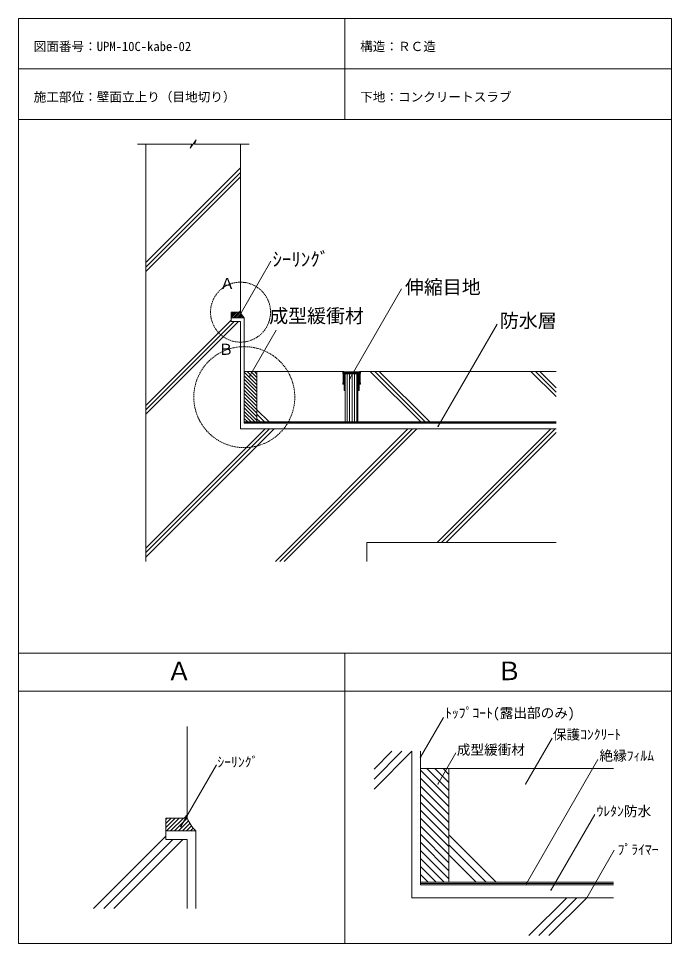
# Model space of a CAD drawing. Units: millimetres, scale not verified. Extents: x -517 to 518, y -673 to 792.
import ezdxf
from ezdxf.enums import TextEntityAlignment as Align

# ---------------------------------------------------------------- set-up
doc = ezdxf.new("R2010")
doc.units = ezdxf.units.MM
doc.header["$PDMODE"] = 32
doc.header["$PDSIZE"] = 0.8
doc.linetypes.add('DASHED2', pattern=[3, 2, -1])
doc.layers.add('0-0', color=7, linetype='Continuous', lineweight=13)
doc.styles.add('ＭＳ ゴシック', font='')
doc.styles.get('ＭＳ ゴシック').set_extended_font_data('MS Gothic')

msp = doc.modelspace()

# ---------------------------------------------------------------- linework, layer by layer
at = {"layer": '0-0'}
for p, q in [((-516.864, 792.357), (-516.864, -673.469)), ((-516.864, 792.357), (517.853, 792.357)), ((0.494, 792.357), (0.494, 632.357)), ((517.853, 792.357), (517.853, -673.469)), ((-516.864, 712.357), (517.853, 712.357)), ((-516.864, 632.357), (517.853, 632.357)), ((-328.133, 593.433), (-242.278, 593.433)), ((-315.075, 593.433), (-315.075, -68.008)), ((-235.486, 599.986), (-237.871, 593.433)), ((-237.871, 593.433), (-151.475, 593.433)), ((-165.075, 326.992), (-165.075, 593.433)), ((-315.075, 405.541), (-165.075, 555.541)), ((-315.075, 398.47), (-165.075, 548.47)), ((-315.075, 391.399), (-165.075, 541.399)), ((-166.38, 322.411), (-116.964, 408.002)), ((8.16, 221.79), (90.212, 363.908)), ((-167.349, 326.992), (-165.075, 329.267)), ((-315.075, 179.267), (-180.075, 314.267)), ((-315.075, 172.196), (-175.278, 311.992)), ((-315.075, 165.125), (-168.207, 311.992)), ((-165.075, 141.992), (-165.075, 311.992)), ((148.119, 146.32), (241.457, 307.987)), ((-150.323, 225.87), (-108.378, 298.522)), ((-3.083, 232.992), (-159.075, 232.992)), ((24.917, 232.992), (334.925, 232.992)), ((40.572, 232.992), (120.572, 152.992)), ((47.643, 232.992), (127.643, 152.992)), ((54.714, 232.992), (134.714, 152.992)), ((295.13, 232.992), (334.925, 193.197)), ((302.201, 232.992), (334.925, 200.268)), ((309.272, 232.992), (334.925, 207.339)), ((-139.075, 172.222), (-119.844, 152.992)), ((-139.075, 165.151), (-126.916, 152.992)), ((-159.075, 152.992), (334.925, 152.992)), ((-139.075, 158.08), (-133.987, 152.992)), ((-315.075, -47.007), (-126.075, 141.992)), ((-315.075, -54.078), (-119.004, 141.992)), ((-315.075, -61.149), (-111.933, 141.992)), ((-165.075, 141.992), (334.925, 141.992)), ((-109.801, -68.008), (100.199, 141.992)), ((-102.73, -68.008), (107.27, 141.992)), ((-95.659, -68.008), (114.341, 141.992)), ((146.473, -38.008), (326.473, 141.992)), ((153.544, -38.008), (333.544, 141.992)), ((160.615, -38.008), (334.925, 136.302)), ((34.925, -38.008), (334.925, -38.008)), ((34.925, -38.008), (34.925, -68.008)), ((-516.864, -213.469), (517.853, -213.469)), ((0.494, -213.469), (0.494, -673.469)), ((-516.864, -273.469), (517.853, -273.469)), ((120.017, -378.289), (156.326, -315.401)), ((-249.495, -474.73), (-249.495, -329.814)), ((286.735, -420.759), (328.634, -348.187)), ((46.517, -428.895), (106.517, -368.895)), ((46.517, -412.985), (90.607, -368.895)), ((46.517, -397.075), (74.698, -368.895)), ((147.753, -420.759), (176.188, -371.509)), ((-259.657, -488.291), (-203.24, -390.574)), ((287.918, -578.443), (401.387, -381.909)), ((426.032, -396.193), (120.017, -396.193)), ((327.138, -588.554), (396.181, -468.967)), ((-254.614, -474.73), (-249.495, -469.611)), ((-397.76, -617.875), (-283.245, -503.361)), ((-381.85, -617.875), (-272.454, -508.48)), ((-365.94, -617.875), (-256.544, -508.48)), ((-249.495, -508.48), (-283.245, -508.48)), ((-249.495, -617.875), (-249.495, -508.48)), ((165.017, -501.106), (240.105, -576.193)), ((165.017, -517.016), (224.195, -576.193)), ((383.585, -600.943), (427.078, -525.611)), ((165.017, -532.926), (208.285, -576.193)), ((120.017, -576.193), (426.032, -576.193)), ((291.766, -660.943), (351.766, -600.943)), ((307.676, -660.943), (367.676, -600.943)), ((323.585, -660.943), (383.585, -600.943)), ((-516.864, -673.469), (517.853, -673.469))]:
    msp.add_line(p, q, dxfattribs=at)
at = {"layer": '0-0', "color": 2}
for p, q in [((-180.075, 320.391), (-173.474, 326.992)), ((-180.075, 323.22), (-176.302, 326.992)), ((-180.075, 326.048), (-179.131, 326.992)), ((-179.645, 317.992), (-170.645, 326.992)), ((-176.817, 317.992), (-167.817, 326.992)), ((-173.988, 317.992), (-165.05, 326.931)), ((-171.16, 317.992), (-164.178, 324.975)), ((-168.332, 317.992), (-163.175, 323.149)), ((-165.503, 317.992), (-162.052, 321.444)), ((-162.675, 317.992), (-160.813, 319.854)), ((-159.846, 317.992), (-159.462, 318.376)), ((-283.245, -489.581), (-268.394, -474.73)), ((-283.245, -483.217), (-274.758, -474.73)), ((-283.245, -476.853), (-281.122, -474.73)), ((-282.28, -494.98), (-262.03, -474.73)), ((-275.916, -494.98), (-255.666, -474.73)), ((-269.552, -494.98), (-249.441, -474.868)), ((-263.188, -494.98), (-247.478, -479.269)), ((-256.824, -494.98), (-245.222, -483.377)), ((-250.46, -494.98), (-242.694, -487.213)), ((-244.096, -494.98), (-239.907, -490.79)), ((-237.732, -494.98), (-236.868, -494.115))]:
    msp.add_line(p, q, dxfattribs=at)
at = {"layer": '0-0', "color": 4}
for p, q in [((-159.075, 317.992), (-180.075, 317.992)), ((120.017, -368.895), (120.017, -580.693)), ((-235.995, -494.98), (-283.245, -494.98)), ((-235.995, -494.98), (-235.995, -617.875)), ((120.017, -580.693), (426.032, -580.693))]:
    msp.add_line(p, q, dxfattribs=at)
at = {"layer": '0-0', "color": 5}
for p, q in [((-159.075, 232.992), (-139.075, 232.992)), ((-159.075, 231.93), (-139.075, 211.93)), ((-159.075, 226.273), (-139.075, 206.273)), ((-159.075, 220.616), (-139.075, 200.616)), ((-154.48, 232.992), (-139.075, 217.586)), ((-148.823, 232.992), (-139.075, 223.243)), ((-143.167, 232.992), (-139.075, 228.9)), ((-139.075, 232.992), (-139.075, 152.992)), ((-3.083, 232.992), (-2.083, 232.992)), ((-3.083, 229.992), (-3.083, 232.992)), ((-2.583, 229.992), (-3.083, 229.992)), ((-2.583, 214.992), (-2.583, 229.992)), ((-2.083, 232.992), (-1.583, 232.492)), ((-1.583, 232.492), (10.917, 232.492)), ((-1.583, 231.492), (-1.583, 229.492)), ((23.417, 231.492), (-1.583, 231.492)), ((-1.583, 231.492), (-1.583, 212.992)), ((23.417, 231.492), (-1.583, 231.492)), ((-1.583, 229.492), (-1.083, 229.492)), ((-1.083, 229.492), (-1.083, 202.992)), ((-0.083, 230.992), (21.917, 230.992)), ((-0.083, 229.992), (-0.083, 230.992)), ((1.917, 229.992), (-0.083, 229.992)), ((-0.083, 229.492), (1.917, 229.492)), ((-0.083, 217.992), (-0.083, 229.492)), ((0.917, 229.492), (20.917, 229.492)), ((0.917, 152.992), (0.917, 229.492)), ((1.917, 229.492), (1.917, 229.992)), ((4.131, 152.992), (4.131, 229.492)), ((7.881, 152.992), (7.881, 229.492)), ((10.917, 232.492), (23.417, 232.492)), ((11.631, 152.992), (11.631, 229.492)), ((15.381, 152.992), (15.381, 229.492)), ((19.131, 152.992), (19.131, 229.492)), ((19.917, 229.992), (19.917, 229.492)), ((21.917, 229.992), (19.917, 229.992)), ((19.917, 229.492), (21.917, 229.492)), ((20.917, 229.492), (20.917, 152.992)), ((21.917, 230.992), (21.917, 229.992)), ((21.917, 229.492), (21.917, 217.992)), ((22.917, 229.492), (23.417, 229.492)), ((22.917, 202.992), (22.917, 229.492)), ((23.417, 232.492), (23.917, 232.992)), ((23.417, 229.492), (23.417, 231.492)), ((23.417, 212.992), (23.417, 231.492)), ((23.917, 232.992), (24.917, 232.992)), ((24.417, 229.992), (24.417, 214.992)), ((24.917, 229.992), (24.417, 229.992)), ((24.917, 232.992), (24.917, 229.992)), ((-159.075, 214.959), (-139.075, 194.959)), ((-159.075, 209.302), (-139.075, 189.302)), ((-3.083, 214.992), (-2.583, 214.992)), ((-3.083, 212.992), (-3.083, 214.992)), ((-1.583, 212.992), (-3.083, 212.992)), ((0.417, 217.992), (-0.083, 217.992)), ((-0.083, 216.992), (0.417, 217.992)), ((-0.083, 203.992), (-0.083, 216.992)), ((21.417, 217.992), (21.917, 216.992)), ((21.917, 217.992), (21.417, 217.992)), ((21.917, 216.992), (21.917, 203.992)), ((24.917, 212.992), (23.417, 212.992)), ((24.417, 214.992), (24.917, 214.992)), ((24.917, 214.992), (24.917, 212.992)), ((-159.075, 203.645), (-139.075, 183.645)), ((-159.075, 197.989), (-139.075, 177.989)), ((-159.075, 192.332), (-139.075, 172.332)), ((-1.083, 202.992), (-0.083, 202.992)), ((0.417, 203.992), (-0.083, 203.992)), ((-0.083, 202.992), (0.417, 203.992)), ((21.417, 203.992), (21.917, 202.992)), ((21.917, 203.992), (21.417, 203.992)), ((21.917, 202.992), (22.917, 202.992)), ((-159.075, 186.675), (-139.075, 166.675)), ((-159.075, 181.018), (-139.075, 161.018)), ((-159.075, 175.361), (-139.075, 155.361)), ((-159.075, 169.704), (-142.363, 152.992)), ((-159.075, 164.047), (-148.019, 152.992)), ((-159.075, 158.391), (-153.676, 152.992)), ((-159.075, 151.992), (334.925, 151.992)), ((120.017, -396.193), (165.017, -396.193)), ((120.017, -398.584), (165.017, -443.584)), ((130.354, -396.193), (165.017, -430.856)), ((143.082, -396.193), (165.017, -418.128)), ((155.81, -396.193), (165.017, -405.4)), ((165.017, -396.193), (165.017, -576.193)), ((120.017, -411.312), (165.017, -456.312)), ((120.017, -424.04), (165.017, -469.04)), ((120.017, -436.768), (165.017, -481.768)), ((120.017, -449.496), (165.017, -494.496)), ((120.017, -462.224), (165.017, -507.224)), ((120.017, -474.952), (165.017, -519.952)), ((120.017, -487.68), (165.017, -532.68)), ((120.017, -500.408), (165.017, -545.408)), ((120.017, -513.136), (165.017, -558.136)), ((120.017, -525.863), (165.017, -570.863)), ((120.017, -538.591), (157.619, -576.193)), ((120.017, -551.319), (144.891, -576.193)), ((120.017, -564.047), (132.163, -576.193)), ((120.017, -578.443), (426.032, -578.443))]:
    msp.add_line(p, q, dxfattribs=at)
at = {"layer": '0-0'}
for points in [[(-235.486, 599.986), (-244.663, 586.879), (-242.278, 593.433)], [(-165.075, 311.992), (-180.075, 311.992), (-180.075, 326.992), (-165.075, 326.992)], [(426.032, -600.943), (106.517, -600.943), (106.517, -368.895)], [(-283.245, -508.48), (-283.245, -474.73), (-249.495, -474.73)]]:
    msp.add_lwpolyline(points, dxfattribs=at)
at = {"layer": '0-0', "color": 4}
msp.add_lwpolyline([(-159.075, 317.992), (-159.075, 150.992), (334.925, 150.992)], dxfattribs=at)
at = {"layer": '0-0', "color": 1, "linetype": 'DASHED2'}
for centre, radius in [((-165.075, 326.992), 47.507), ((-159.075, 192.332), 80)]:
    msp.add_circle(centre, radius, dxfattribs=at)
at = {"layer": '0-0', "color": 2}
for centre, radius in [((-141.255, 336.372), 25.6), ((-195.901, -453.625), 57.599)]:
    msp.add_arc(centre, radius, 201.49359, 225.88654, dxfattribs=at)
at = {"layer": '0-0'}
for p in [(-166.38, 322.411), (-150.323, 225.87), (8.16, 221.79), (148.119, 146.32), (120.017, -378.289), (130.354, -396.193), (147.753, -420.759), (286.735, -420.759), (-259.657, -488.291), (287.918, -578.443), (327.138, -588.554), (383.585, -600.943)]:
    msp.add_point(p, dxfattribs=at)

# ---------------------------------------------------------------- texts
at = {"layer": '0-0', "style": 'ＭＳ ゴシック'}
for s, height, p in [('図面番号：UPM-10C-kabe-02', 14.66, (-492.864, 736.357)), ('構造：ＲＣ造', 14.66, (24.494, 736.357)), ('施工部位：壁面立上り（目地切り）', 14.66, (-492.864, 656.357)), ('下地：コンクリートスラブ', 14.66, (24.494, 656.357)), ('ｼｰﾘﾝｸﾞ', 21.99, (-114.491, 393.196)), ('Ａ', 17.6, (-198.12, 358.314)), ('伸縮目地', 21.99, (95.542, 349.161)), ('成型緩衝材', 21.99, (-119.521, 303.523)), ('防水層', 21.99, (245.926, 295.879)), ('Ｂ', 17.6, (-200.199, 254.062)), ('Ａ', 29.33, (-282.268, -265.32)), ('Ｂ', 29.33, (240.689, -264.973)), ('ﾄｯﾌﾟｺｰﾄ(露出部のみ)', 15.85, (159.2, -320.728)), ('保護ｺﾝｸﾘｰﾄ', 15.85, (329.804, -354.923)), ('成型緩衝材', 15.85, (177.641, -379.111)), ('絶縁ﾌｨﾙﾑ', 15.85, (403.637, -388.526)), ('ｼｰﾘﾝｸﾞ', 15.85, (-201.716, -398.473)), ('ｳﾚﾀﾝ防水', 15.85, (399.137, -476.402)), ('ﾌﾟﾗｲﾏｰ', 15.85, (432.442, -537.26))]:
    msp.add_text(s, height=height, dxfattribs=at).set_placement(p, align=Align.BOTTOM_LEFT)

doc.saveas('drawing.dxf')
